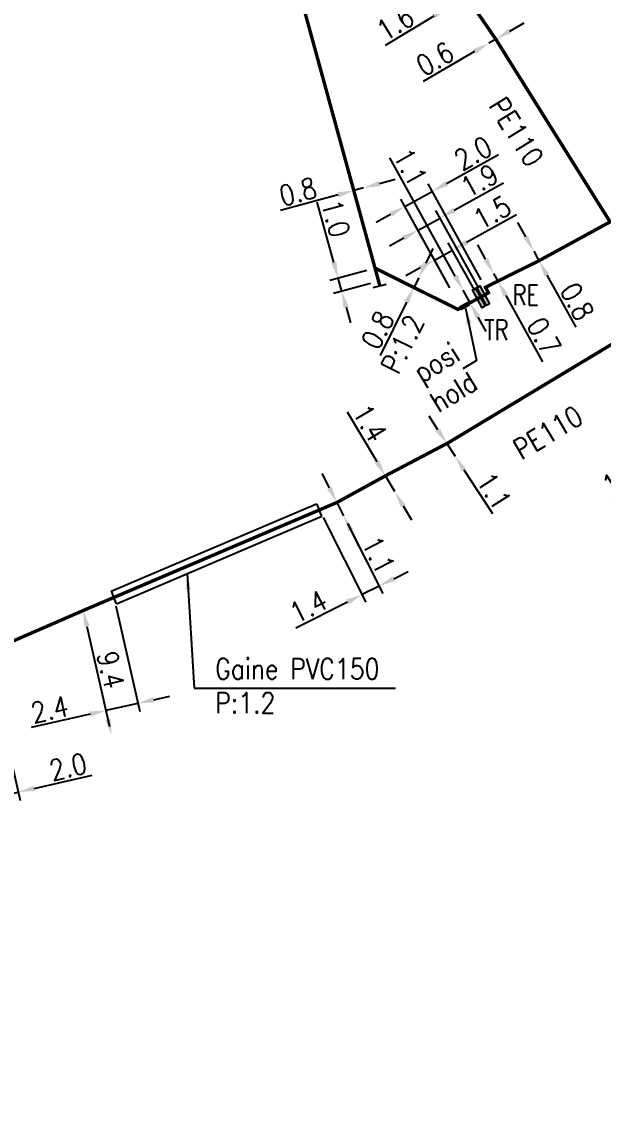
# Model space of a CAD drawing. Header units: millimetres. Extents: x 149999 to 151007, y 125999 to 127005.
# Drawn here: x 150558.6 to 150601.4, y 126873.4 to 126953.1 of the extents above; entities that cross this region are included whole.
import ezdxf
from ezdxf.enums import TextEntityAlignment as Align

# ---------------------------------------------------------------- set-up
doc = ezdxf.new("R2010")
doc.units = ezdxf.units.MM
doc.header["$PDMODE"] = 34
doc.linetypes.add('L_100_AP', pattern=[14, 10, -1.5, 1, -1.5])
doc.linetypes.add('L_100_PE', pattern=[14, 10, -1.5, 1, -1.5])
doc.layers.get('0').update_dxf_attribs({"linetype": 'CONTINUOUS'})
doc.layers.get('DEFPOINTS').update_dxf_attribs({"linetype": 'CONTINUOUS'})
for name, color, linetype in [('L_140', 3, 'CONTINUOUS'), ('L_340', 7, 'CONTINUOUS'), ('L_400', 7, 'CONTINUOUS')]:
    doc.layers.add(name, color=color, linetype=linetype)
doc.layers.add('L_170', color=7, linetype='CONTINUOUS', plot=False)
doc.styles.add('G_ROMANS', font='ROMANS.SHX', dxfattribs={"width": 0.75})
doc.styles.get("Standard").update_dxf_attribs({"font": 'romans.shx', "width": 0.85})
doc.dimstyles.get("Standard").update_dxf_attribs({"dimtxt": 1.5, "dimasz": 1.2, "dimexe": 0.625, "dimexo": 0.625, "dimgap": 0.25, "dimtad": 1, "dimdec": 1, "dimzin": 0, "dimdsep": 46, "dimtxsty": 'Standard', "dimcen": -0.5, "dimadec": 0, "dimazin": 0, "dimtfac": 1, "dimtdec": 1, "dimtmove": 0, "dimatfit": 3, "dimfxl": 0, "dimtolj": 1, "dimtzin": 0, "dimarcsym": 0})

# ---------------------------------------------------------------- blocks, each defined once
blk = doc.blocks.new('L_340_19')
at = {"linetype": 'Continuous'}
blk.add_hatch(color=0, dxfattribs=at).paths.add_polyline_path([(0.125, 0.75), (-0.125, 0.75), (-0.125, -0.75), (0.125, -0.75)])
at = {"color": 0, "linetype": 'Continuous'}
blk.add_lwpolyline([(-0.125, 0.75), (0.125, 0.75), (0.125, -0.75), (-0.125, -0.75)], close=True, dxfattribs=at)
at = {"color": 0, "linetype": 'Continuous', "width": 0.75}
for tag, height, flags, p in [('TR', 1, 8, (0, 1.981)), ('DEF_LEG', 1.2, 3, (0, -5)), ('DEF_COUP', 1.2, 3, (0, -7.5)), ('DEF_TYPE', 1.2, 3, (0, -10))]:
    blk.add_attdef(tag, text='', height=height, dxfattribs=dict(at, flags=flags)).set_placement(p, align=Align.MIDDLE)
blk = doc.blocks.new('L_340_21')
at = {"linetype": 'Continuous'}
blk.add_hatch(color=0, dxfattribs=at).paths.add_polyline_path([(0.125, 0.75), (-0.125, 0.75), (-0.125, -0.75), (0.125, -0.75)])
at = {"color": 0, "linetype": 'Continuous'}
blk.add_lwpolyline([(-0.125, 0.75), (0.125, 0.75), (0.125, -0.75), (-0.125, -0.75)], close=True, dxfattribs=at)
at = {"color": 0, "linetype": 'Continuous', "style": 'G_ROMANS', "width": 0.75}
for tag, height, flags, p in [('RE', 1.5, 8, (0, 3)), ('DEF_LEG', 1.2, 3, (0, -5)), ('DEF_COUP', 1.2, 3, (0, -7.5)), ('DEF_TYPE', 1.2, 3, (0, -10))]:
    blk.add_attdef(tag, text='', height=height, dxfattribs=dict(at, flags=flags)).set_placement(p, align=Align.MIDDLE)
blk = doc.blocks.new('L_340_07')
at = {"color": 0, "linetype": 'Continuous', "const_width": 0.25, "flags": 128}
blk.add_lwpolyline([(0, 0), (0.35, 0)], dxfattribs=at)
at = {"color": 0, "linetype": 'Continuous', "flags": 128}
blk.add_lwpolyline([(0.35, -0.5), (0.35, 0.5)], dxfattribs=at)
at = {"color": 0, "linetype": 'Continuous', "width": 0.75, "flags": 3}
for tag, p in [('DEF_LEG', (0.723, -3.465)), ('DEF_COUP', (0.723, -5.965)), ('DEF_TYPE', (0.723, -8.465))]:
    blk.add_attdef(tag, text='', height=1.2, dxfattribs=at).set_placement(p, align=Align.MIDDLE)
blk = doc.blocks.new('L_340_02')
at = {"color": 0, "linetype": 'Continuous'}
blk.add_solid([(-0.75, 0.5), (0.75, 0.5), (-0.75, 0), (0.75, 0)], dxfattribs=at)
at = {"color": 0, "linetype": 'Continuous', "width": 0.75, "flags": 3}
for tag, p in [('DEF_LEG', (0, -4.5)), ('DEF_COUP', (0, -7)), ('DEF_TYPE', (0, -9.5))]:
    blk.add_attdef(tag, text='', height=1.2, dxfattribs=at).set_placement(p, align=Align.MIDDLE)
blk = doc.blocks.new('*D33')
at = {"layer": 'DEFPOINTS', "color": 0, "linetype": 'Continuous', "transparency": 16777216}
for p in [(150591.292, 126954.955), (150589.923, 126954.126), (150589.923, 126954.126)]:
    blk.add_point(p, dxfattribs=at)
at = {"layer": 'L_140', "color": 0, "linetype": 'Continuous', "lineweight": -2, "transparency": 16777216}
for p, q in [((150592.318, 126955.577), (150593.345, 126956.198)), ((150591.292, 126954.955), (150589.923, 126954.126)), ((150588.897, 126953.505), (150585.313, 126951.335))]:
    blk.add_line(p, q, dxfattribs=at)
at = {"layer": 'L_140', "color": 0, "linetype": 'Continuous', "transparency": 16777216}
for points in [[(150592.215, 126955.748), (150592.422, 126955.405), (150591.292, 126954.955)], [(150588.793, 126953.676), (150589, 126953.334), (150589.923, 126954.126)]]:
    blk.add_solid(points, dxfattribs=at)
at = {"layer": 'L_140', "color": 0, "linetype": 'Continuous', "transparency": 16777216, "insert": (150586.074, 126952.964), "char_height": 1.5, "attachment_point": 5, "rotation": 31.19782}
blk.add_mtext('\\A1;1.6', dxfattribs=at)
blk = doc.blocks.new('*D34')
at = {"layer": 'DEFPOINTS', "color": 0, "linetype": 'Continuous', "transparency": 16777216}
for p in [(150593.455, 126951.803), (150592.936, 126951.502), (150592.936, 126951.502)]:
    blk.add_point(p, dxfattribs=at)
at = {"layer": 'L_140', "color": 0, "linetype": 'Continuous', "lineweight": -2, "transparency": 16777216}
for p, q in [((150594.493, 126952.406), (150595.531, 126953.008)), ((150593.455, 126951.803), (150592.936, 126951.502)), ((150591.898, 126950.899), (150588.118, 126948.704))]:
    blk.add_line(p, q, dxfattribs=at)
at = {"layer": 'L_140', "color": 0, "linetype": 'Continuous', "transparency": 16777216}
for points in [[(150594.392, 126952.578), (150594.593, 126952.233), (150593.455, 126951.803)], [(150591.798, 126951.072), (150591.999, 126950.726), (150592.936, 126951.502)]]:
    blk.add_solid(points, dxfattribs=at)
at = {"layer": 'L_140', "color": 0, "linetype": 'Continuous', "transparency": 16777216, "insert": (150588.987, 126950.365), "char_height": 1.5, "attachment_point": 5, "rotation": 30.13793}
blk.add_mtext('\\A1;0.6', dxfattribs=at)
blk = doc.blocks.new('*D39')
at = {"layer": 'DEFPOINTS', "color": 0, "linetype": 'Continuous', "transparency": 16777216}
for p in [(150596.238, 126936.22), (150596.238, 126936.22), (150596.626, 126935.521)]:
    blk.add_point(p, dxfattribs=at)
at = {"layer": 'L_140', "color": 0, "linetype": 'Continuous', "lineweight": -2, "transparency": 16777216}
for p, q in [((150595.657, 126937.27), (150595.076, 126938.32)), ((150596.238, 126936.22), (150596.626, 126935.521)), ((150597.207, 126934.471), (150599.325, 126930.646))]:
    blk.add_line(p, q, dxfattribs=at)
at = {"layer": 'L_140', "color": 0, "linetype": 'Continuous', "transparency": 16777216}
for points in [[(150595.832, 126937.367), (150595.482, 126937.173), (150596.238, 126936.22)], [(150597.382, 126934.568), (150597.032, 126934.374), (150596.626, 126935.521)]]:
    blk.add_solid(points, dxfattribs=at)
at = {"layer": 'L_140', "color": 0, "linetype": 'Continuous', "transparency": 16777216, "insert": (150599.431, 126932.518), "char_height": 1.5, "attachment_point": 5, "rotation": 298.97347}
blk.add_mtext('\\A1;0.8', dxfattribs=at)
blk = doc.blocks.new('*D40')
at = {"layer": 'DEFPOINTS', "color": 0, "linetype": 'Continuous', "transparency": 16777216}
for p in [(150586.774, 126939.504), (150592.693, 126933.566), (150590.387, 126932.98)]:
    blk.add_point(p, dxfattribs=at)
at = {"layer": 'L_140', "color": 0, "linetype": 'Continuous', "lineweight": -2, "transparency": 16777216}
for p, q in [((150589.837, 126941.2), (150593.662, 126943.318)), ((150592.39, 126934.113), (150588.485, 126941.166)), ((150586.774, 126939.504), (150588.787, 126940.619)), ((150590.084, 126933.527), (150586.472, 126940.051)), ((150585.724, 126938.923), (150584.675, 126938.342))]:
    blk.add_line(p, q, dxfattribs=at)
at = {"layer": 'L_140', "color": 0, "linetype": 'Continuous', "transparency": 16777216}
for points in [[(150589.74, 126941.375), (150589.934, 126941.025), (150588.787, 126940.619)], [(150585.628, 126939.098), (150585.821, 126938.748), (150586.774, 126939.504)]]:
    blk.add_solid(points, dxfattribs=at)
at = {"layer": 'L_140', "color": 0, "linetype": 'Continuous', "transparency": 16777216, "insert": (150591.79, 126943.424), "char_height": 1.5, "attachment_point": 5, "rotation": 28.97347}
blk.add_mtext('\\A1;2.0', dxfattribs=at)
blk = doc.blocks.new('*D41')
at = {"layer": 'DEFPOINTS', "color": 0, "linetype": 'Continuous', "transparency": 16777216}
for p in [(150588.951, 126935.573), (150590.387, 126932.98), (150592.211, 126932.783)]:
    blk.add_point(p, dxfattribs=at)
at = {"layer": 'L_340', "color": 0, "linetype": 'Continuous', "lineweight": -2, "transparency": 16777216}
for p, q in [((150591.313, 126936.88), (150594.978, 126938.91)), ((150591.908, 126933.329), (150589.961, 126936.846)), ((150590.084, 126933.527), (150588.648, 126936.119)), ((150588.951, 126935.573), (150590.263, 126936.299)), ((150587.901, 126934.991), (150586.852, 126934.41))]:
    blk.add_line(p, q, dxfattribs=at)
at = {"layer": 'L_340', "color": 0, "linetype": 'Continuous', "transparency": 16777216}
for points in [[(150591.216, 126937.055), (150591.41, 126936.705), (150590.263, 126936.299)], [(150587.805, 126935.166), (150587.998, 126934.816), (150588.951, 126935.573)]]:
    blk.add_solid(points, dxfattribs=at)
at = {"layer": 'L_340', "color": 0, "linetype": 'Continuous', "transparency": 16777216, "insert": (150593.186, 126939.061), "char_height": 1.5, "attachment_point": 5, "rotation": 28.97347}
blk.add_mtext('\\A1;1.5', dxfattribs=at)
blk = doc.blocks.new('*D42')
at = {"layer": 'DEFPOINTS', "color": 0, "linetype": 'Continuous', "transparency": 16777216}
for p in [(150587.738, 126937.764), (150590.387, 126932.98), (150592.518, 126932.95)]:
    blk.add_point(p, dxfattribs=at)
at = {"layer": 'L_340', "color": 0, "linetype": 'Continuous', "lineweight": -2, "transparency": 16777216}
for p, q in [((150590.406, 126939.242), (150594.018, 126941.241)), ((150592.215, 126933.496), (150589.053, 126939.207)), ((150590.084, 126933.527), (150587.435, 126938.311)), ((150587.738, 126937.764), (150589.356, 126938.66)), ((150586.688, 126937.183), (150585.638, 126936.602))]:
    blk.add_line(p, q, dxfattribs=at)
at = {"layer": 'L_340', "color": 0, "linetype": 'Continuous', "transparency": 16777216}
for points in [[(150590.309, 126939.417), (150590.503, 126939.067), (150589.356, 126938.66)], [(150586.591, 126937.358), (150586.785, 126937.008), (150587.738, 126937.764)]]:
    blk.add_solid(points, dxfattribs=at)
at = {"layer": 'L_340', "color": 0, "linetype": 'Continuous', "transparency": 16777216, "insert": (150592.252, 126941.407), "char_height": 1.5, "attachment_point": 5, "rotation": 28.97347}
blk.add_mtext('\\A1;1.9', dxfattribs=at)
blk = doc.blocks.new('*D43')
at = {"layer": 'DEFPOINTS', "color": 0, "linetype": 'Continuous', "transparency": 16777216}
for p in [(150591.05, 126933.348), (150591.05, 126933.348), (150591.559, 126932.429)]:
    blk.add_point(p, dxfattribs=at)
at = {"layer": 'L_140', "color": 0, "linetype": 'Continuous', "lineweight": -2, "transparency": 16777216}
for p, q in [((150590.469, 126934.398), (150585.665, 126943.074)), ((150591.559, 126932.429), (150591.05, 126933.348)), ((150592.14, 126931.379), (150592.722, 126930.33))]:
    blk.add_line(p, q, dxfattribs=at)
at = {"layer": 'L_140', "color": 0, "linetype": 'Continuous', "transparency": 16777216}
for points in [[(150590.644, 126934.495), (150590.294, 126934.301), (150591.05, 126933.348)], [(150592.315, 126931.476), (150591.965, 126931.283), (150591.559, 126932.429)]]:
    blk.add_solid(points, dxfattribs=at)
at = {"layer": 'L_140', "color": 0, "linetype": 'Continuous', "transparency": 16777216, "insert": (150587.176, 126942.41), "char_height": 1.5, "attachment_point": 5, "rotation": 298.97347}
blk.add_mtext('\\A1;1.1', dxfattribs=at)
blk = doc.blocks.new('*D44')
at = {"layer": 'DEFPOINTS', "color": 0, "linetype": 'Continuous', "transparency": 16777216}
for p in [(150593.289, 126934.588), (150593.289, 126934.588), (150593.604, 126934.019)]:
    blk.add_point(p, dxfattribs=at)
at = {"layer": 'L_140', "color": 0, "linetype": 'Continuous', "lineweight": -2, "transparency": 16777216}
for p, q in [((150592.708, 126935.637), (150592.127, 126936.687)), ((150593.289, 126934.588), (150593.604, 126934.019)), ((150594.185, 126932.969), (150596.883, 126928.097))]:
    blk.add_line(p, q, dxfattribs=at)
at = {"layer": 'L_140', "color": 0, "linetype": 'Continuous', "transparency": 16777216}
for points in [[(150592.883, 126935.734), (150592.533, 126935.54), (150593.289, 126934.588)], [(150594.36, 126933.066), (150594.01, 126932.872), (150593.604, 126934.019)]]:
    blk.add_solid(points, dxfattribs=at)
at = {"layer": 'L_140', "color": 0, "linetype": 'Continuous', "transparency": 16777216, "insert": (150596.99, 126929.969), "char_height": 1.5, "attachment_point": 5, "rotation": 298.97347}
blk.add_mtext('\\A1;0.7', dxfattribs=at)
blk = doc.blocks.new('*D45')
at = {"layer": 'DEFPOINTS', "color": 0, "linetype": 'Continuous', "transparency": 16777216}
for p in [(150587.792, 126934.27), (150587.792, 126934.27), (150587.436, 126933.554)]:
    blk.add_point(p, dxfattribs=at)
at = {"layer": 'L_140', "color": 0, "linetype": 'Continuous', "lineweight": -2, "transparency": 16777216}
for p, q in [((150588.326, 126935.345), (150588.861, 126936.419)), ((150587.792, 126934.27), (150587.436, 126933.554)), ((150586.902, 126932.48), (150584.955, 126928.565))]:
    blk.add_line(p, q, dxfattribs=at)
at = {"layer": 'L_140', "color": 0, "linetype": 'Continuous', "transparency": 16777216}
for points in [[(150588.147, 126935.434), (150588.505, 126935.256), (150587.792, 126934.27)], [(150586.723, 126932.569), (150587.081, 126932.39), (150587.436, 126933.554)]]:
    blk.add_solid(points, dxfattribs=at)
at = {"layer": 'L_140', "color": 0, "linetype": 'Continuous', "transparency": 16777216, "insert": (150584.766, 126930.43), "char_height": 1.5, "attachment_point": 5, "rotation": 63.56204}
blk.add_mtext('\\A1;0.8', dxfattribs=at)
blk = doc.blocks.new('*D46')
at = {"layer": 'DEFPOINTS', "color": 0, "linetype": 'Continuous', "transparency": 16777216}
for p in [(150584.581, 126934.974), (150581.869, 126934.231), (150584.844, 126934.012)]:
    blk.add_point(p, dxfattribs=at)
at = {"layer": 'L_340', "color": 0, "linetype": 'Continuous', "lineweight": -2, "transparency": 16777216}
for p, q in [((150581.552, 126935.388), (150580.339, 126939.817)), ((150583.978, 126934.809), (150581.266, 126934.066)), ((150582.132, 126933.269), (150581.869, 126934.231)), ((150584.241, 126933.847), (150581.529, 126933.104)), ((150582.449, 126932.112), (150582.766, 126930.955))]:
    blk.add_line(p, q, dxfattribs=at)
at = {"layer": 'L_340', "color": 0, "linetype": 'Continuous', "transparency": 16777216}
for points in [[(150581.745, 126935.441), (150581.359, 126935.336), (150581.869, 126934.231)], [(150582.642, 126932.165), (150582.256, 126932.059), (150582.132, 126933.269)]]:
    blk.add_solid(points, dxfattribs=at)
at = {"layer": 'L_340', "color": 0, "linetype": 'Continuous', "transparency": 16777216, "insert": (150581.698, 126938.64), "char_height": 1.5, "attachment_point": 5, "rotation": 285.31694}
blk.add_mtext('\\A1;1.0', dxfattribs=at)
blk = doc.blocks.new('*D47')
at = {"layer": 'DEFPOINTS', "color": 0, "linetype": 'Continuous', "transparency": 16777216}
for p in [(150583.019, 126940.675), (150583.742, 126940.873), (150583.742, 126940.873)]:
    blk.add_point(p, dxfattribs=at)
at = {"layer": 'L_140', "color": 0, "linetype": 'Continuous', "lineweight": -2, "transparency": 16777216}
for p, q in [((150584.9, 126941.19), (150586.057, 126941.507)), ((150581.862, 126940.358), (150577.646, 126939.203)), ((150583.742, 126940.873), (150583.019, 126940.675))]:
    blk.add_line(p, q, dxfattribs=at)
at = {"layer": 'L_140', "color": 0, "linetype": 'Continuous', "transparency": 16777216}
for points in [[(150584.847, 126941.383), (150584.953, 126940.997), (150583.742, 126940.873)], [(150581.809, 126940.551), (150581.915, 126940.165), (150583.019, 126940.675)]]:
    blk.add_solid(points, dxfattribs=at)
at = {"layer": 'L_140', "color": 0, "linetype": 'Continuous', "transparency": 16777216, "insert": (150578.911, 126940.587), "char_height": 1.5, "attachment_point": 5, "rotation": 15.31694}
blk.add_mtext('\\A1;0.8', dxfattribs=at)
blk = doc.blocks.new('*D58')
at = {"layer": 'DEFPOINTS', "color": 0, "linetype": 'Continuous', "transparency": 16777216}
for p in [(150605.972, 126931.789), (150608.409, 126931.506), (150612.706, 126924.791)]:
    blk.add_point(p, dxfattribs=at)
at = {"layer": 'L_140', "color": 0, "linetype": 'Continuous', "lineweight": -2, "transparency": 16777216}
for p, q in [((150606.309, 126931.262), (150611.443, 126923.24)), ((150608.745, 126930.98), (150613.043, 126924.264)), ((150613.717, 126925.437), (150614.728, 126926.084)), ((150612.706, 126924.791), (150611.106, 126923.766)), ((150610.095, 126923.12), (150601.939, 126917.9))]:
    blk.add_line(p, q, dxfattribs=at)
at = {"layer": 'L_140', "color": 0, "linetype": 'Continuous', "transparency": 16777216}
for points in [[(150613.609, 126925.606), (150613.825, 126925.269), (150612.706, 126924.791)], [(150609.987, 126923.288), (150610.203, 126922.951), (150611.106, 126923.766)]]:
    blk.add_solid(points, dxfattribs=at)
at = {"layer": 'L_140', "color": 0, "linetype": 'Continuous', "transparency": 16777216, "insert": (150602.633, 126919.532), "char_height": 1.5, "attachment_point": 5, "rotation": 32.61697}
blk.add_mtext('\\A1;1.9', dxfattribs=at)
blk = doc.blocks.new('*D59')
at = {"layer": 'DEFPOINTS', "color": 0, "linetype": 'Continuous', "transparency": 16777216}
for p in [(150589.858, 126922.078), (150590.459, 126921.156), (150590.459, 126921.156)]:
    blk.add_point(p, dxfattribs=at)
at = {"layer": 'L_140', "color": 0, "linetype": 'Continuous', "lineweight": -2, "transparency": 16777216}
for p, q in [((150589.203, 126923.083), (150588.547, 126924.088)), ((150589.858, 126922.078), (150590.459, 126921.156)), ((150591.115, 126920.151), (150593.204, 126916.948))]:
    blk.add_line(p, q, dxfattribs=at)
at = {"layer": 'L_140', "color": 0, "linetype": 'Continuous', "transparency": 16777216}
for points in [[(150589.37, 126923.192), (150589.035, 126922.974), (150589.858, 126922.078)], [(150591.282, 126920.261), (150590.947, 126920.042), (150590.459, 126921.156)]]:
    blk.add_solid(points, dxfattribs=at)
at = {"layer": 'L_140', "color": 0, "linetype": 'Continuous', "transparency": 16777216, "insert": (150593.325, 126918.593), "char_height": 1.5, "attachment_point": 5, "rotation": 303.11344}
blk.add_mtext('\\A1;1.1', dxfattribs=at)
blk = doc.blocks.new('*D60')
at = {"layer": 'DEFPOINTS', "color": 0, "linetype": 'Continuous', "transparency": 16777216}
for p in [(150585.339, 126919.708), (150586.028, 126918.547), (150586.028, 126918.547)]:
    blk.add_point(p, dxfattribs=at)
at = {"layer": 'L_140', "color": 0, "linetype": 'Continuous', "lineweight": -2, "transparency": 16777216}
for p, q in [((150584.726, 126920.74), (150582.556, 126924.394)), ((150586.028, 126918.547), (150585.339, 126919.708)), ((150586.641, 126917.516), (150587.254, 126916.484))]:
    blk.add_line(p, q, dxfattribs=at)
at = {"layer": 'L_140', "color": 0, "linetype": 'Continuous', "transparency": 16777216}
for points in [[(150584.898, 126920.842), (150584.554, 126920.638), (150585.339, 126919.708)], [(150586.813, 126917.618), (150586.469, 126917.413), (150586.028, 126918.547)]]:
    blk.add_solid(points, dxfattribs=at)
at = {"layer": 'L_140', "color": 0, "linetype": 'Continuous', "transparency": 16777216, "insert": (150584.194, 126923.593), "char_height": 1.5, "attachment_point": 5, "rotation": 300.70722}
blk.add_mtext('\\A1;1.4', dxfattribs=at)
blk = doc.blocks.new('*D61')
at = {"layer": 'DEFPOINTS', "color": 0, "linetype": 'Continuous', "transparency": 16777216}
for p in [(150581.777, 126917.75), (150582.273, 126916.768), (150582.273, 126916.768)]:
    blk.add_point(p, dxfattribs=at)
at = {"layer": 'L_140', "color": 0, "linetype": 'Continuous', "lineweight": -2, "transparency": 16777216}
for p, q in [((150581.236, 126918.821), (150580.695, 126919.892)), ((150581.219, 126917.468), (150581.219, 126917.468)), ((150581.777, 126917.75), (150582.273, 126916.768)), ((150581.715, 126916.486), (150581.715, 126916.486)), ((150582.814, 126915.697), (150584.539, 126912.283))]:
    blk.add_line(p, q, dxfattribs=at)
at = {"layer": 'L_140', "color": 0, "linetype": 'Continuous', "transparency": 16777216}
for points in [[(150581.414, 126918.911), (150581.057, 126918.731), (150581.777, 126917.75)], [(150582.993, 126915.787), (150582.635, 126915.607), (150582.273, 126916.768)]]:
    blk.add_solid(points, dxfattribs=at)
at = {"layer": 'L_140', "color": 0, "linetype": 'Continuous', "transparency": 16777216, "insert": (150584.839, 126913.905), "char_height": 1.5, "attachment_point": 5, "rotation": 296.79957}
blk.add_mtext('\\A1;1.1', dxfattribs=at)
blk = doc.blocks.new('*D62')
at = {"layer": 'DEFPOINTS', "color": 0, "linetype": 'Continuous', "transparency": 16777216}
for p in [(150580.486, 126917.2), (150582.273, 126916.768), (150584.88, 126911.607)]:
    blk.add_point(p, dxfattribs=at)
at = {"layer": 'L_400', "color": 0, "linetype": 'Continuous', "lineweight": -2, "transparency": 16777216}
for p, q in [((150580.768, 126916.642), (150583.912, 126910.418)), ((150582.555, 126916.21), (150585.162, 126911.049)), ((150585.951, 126912.148), (150587.022, 126912.689)), ((150584.88, 126911.607), (150583.63, 126910.976)), ((150582.559, 126910.435), (150578.766, 126908.518))]:
    blk.add_line(p, q, dxfattribs=at)
at = {"layer": 'L_400', "color": 0, "linetype": 'Continuous', "transparency": 16777216}
for points in [[(150585.861, 126912.326), (150586.041, 126911.969), (150584.88, 126911.607)], [(150582.469, 126910.613), (150582.649, 126910.256), (150583.63, 126910.976)]]:
    blk.add_solid(points, dxfattribs=at)
at = {"layer": 'L_400', "color": 0, "linetype": 'Continuous', "transparency": 16777216, "insert": (150579.676, 126910.099), "char_height": 1.5, "attachment_point": 5, "rotation": 26.79957}
blk.add_mtext('\\A1;1.4', dxfattribs=at)
blk = doc.blocks.new('*D63')
at = {"layer": 'DEFPOINTS', "color": 0, "linetype": 'Continuous', "transparency": 16777216}
for p in [(150563.145, 126909.813), (150565.22, 126900.644), (150565.22, 126900.644)]:
    blk.add_point(p, dxfattribs=at)
at = {"layer": 'L_140', "color": 0, "linetype": 'Continuous', "lineweight": -2, "transparency": 16777216}
blk.add_line((150563.41, 126908.642), (150564.955, 126901.815), dxfattribs=at)
at = {"layer": 'L_140', "color": 0, "linetype": 'Continuous', "transparency": 16777216}
for points in [[(150563.605, 126908.686), (150563.214, 126908.598), (150563.145, 126909.813)], [(150565.15, 126901.859), (150564.76, 126901.771), (150565.22, 126900.644)]]:
    blk.add_solid(points, dxfattribs=at)
at = {"layer": 'L_140', "color": 0, "linetype": 'Continuous', "transparency": 16777216, "insert": (150565.157, 126905.449), "char_height": 1.5, "attachment_point": 5, "rotation": 282.75246}
blk.add_mtext('\\A1;9.4', dxfattribs=at)
blk = doc.blocks.new('*D64')
at = {"layer": 'DEFPOINTS', "color": 0, "linetype": 'Continuous', "transparency": 16777216}
for p in [(150565.389, 126910.769), (150564.81, 126902.456), (150565.22, 126900.644)]:
    blk.add_point(p, dxfattribs=at)
at = {"layer": 'L_400', "color": 0, "linetype": 'Continuous', "lineweight": -2, "transparency": 16777216}
for p, q in [((150565.527, 126910.159), (150567.288, 126902.377)), ((150565.082, 126901.254), (150564.672, 126903.066)), ((150567.15, 126902.986), (150564.81, 126902.456)), ((150568.321, 126903.251), (150569.491, 126903.516)), ((150563.639, 126902.192), (150559.316, 126901.213))]:
    blk.add_line(p, q, dxfattribs=at)
at = {"layer": 'L_400', "color": 0, "linetype": 'Continuous', "transparency": 16777216}
for points in [[(150568.277, 126903.446), (150568.365, 126903.056), (150567.15, 126902.986)], [(150563.595, 126902.387), (150563.683, 126901.997), (150564.81, 126902.456)]]:
    blk.add_solid(points, dxfattribs=at)
at = {"layer": 'L_400', "color": 0, "linetype": 'Continuous', "transparency": 16777216, "insert": (150560.672, 126902.545), "char_height": 1.5, "attachment_point": 5, "rotation": 12.75246}
blk.add_mtext('\\A1;2.4', dxfattribs=at)
blk = doc.blocks.new('*D720')
at = {"layer": 'DEFPOINTS', "color": 0, "linetype": 'Continuous', "transparency": 16777216}
for p in [(150557.791, 126898.963), (150556.088, 126897.427), (150558.356, 126896.465)]:
    blk.add_point(p, dxfattribs=at)
at = {"layer": 'L_170', "color": 0, "linetype": 'Continuous', "lineweight": -2, "transparency": 16777216}
for p, q in [((150557.929, 126898.354), (150558.494, 126895.855)), ((150559.527, 126896.73), (150563.79, 126897.695)), ((150556.226, 126896.817), (150556.544, 126895.414)), ((150555.235, 126895.758), (150554.065, 126895.494)), ((150556.406, 126896.023), (150558.356, 126896.465))]:
    blk.add_line(p, q, dxfattribs=at)
at = {"layer": 'L_170', "color": 0, "linetype": 'Continuous', "transparency": 16777216}
for points in [[(150559.483, 126896.925), (150559.571, 126896.535), (150558.356, 126896.465)], [(150555.191, 126895.953), (150555.28, 126895.563), (150556.406, 126896.023)]]:
    blk.add_solid(points, dxfattribs=at)
at = {"layer": 'L_170', "color": 0, "linetype": 'Continuous', "transparency": 16777216, "insert": (150562.023, 126898.32), "char_height": 1.5, "attachment_point": 5, "rotation": 12.75246}
blk.add_mtext('\\A1;2.0', dxfattribs=at)

msp = doc.modelspace()

# ---------------------------------------------------------------- linework, layer by layer
at = {"layer": 'L_140', "linetype": 'L_100_PE', "flags": 128}
for points in [[(150716.892, 127000, 0.25, 0.25, 0), (150712.114, 126996.999, 0.25, 0.25, 0), (150702.24, 126990.929, 0.25, 0.25, 0), (150694.714, 126986.377, 0.25, 0.25, 0), (150686.949, 126981.495, 0.25, 0.25, 0), (150679.139, 126976.579, 0.25, 0.25, 0), (150668.404, 126970.089, 0.25, 0.25, 0), (150660.885, 126965.439, 0.25, 0.25, 0), (150655.594, 126962.315, 0.25, 0.25, 0), (150649.018, 126958.481, 0.25, 0.25, 0), (150642.543, 126954.545, 0.25, 0.25, 0), (150635.392, 126950.069, 0.25, 0.25, 0), (150632.058, 126947.919, 0.25, 0.25, 0), (150627.434, 126945.139, 0.25, 0.25, 0), (150626.707, 126944.691, 0.25, 0.25, 0), (150620.811, 126941.134, 0.25, 0.25, 0), (150616.345, 126938.264, 0.25, 0.25, 0), (150607.6, 126932.77, 0.25, 0.25, 0), (150605.972, 126931.789, 0.25, 0.25, 0), (150589.937, 126922.125, 0.25, 0.25, 0), (150585.339, 126919.708, 0.25, 0.25, 0), (150581.777, 126917.75, 0.25, 0.25, 0), (150580.486, 126917.2, 0.25, 0.25, 0), (150565.389, 126910.769, 0.25, 0.25, 0), (150563.145, 126909.813, 0.25, 0.25, 0), (150553.8, 126905.745, 0.25, 0.25, 0), (150550.451, 126903.819, 0.25, 0.25, 0), (150549.784, 126903.436, 0.25, 0.25, 0), (150544.971, 126901.777, 0.25, 0.25, 0), (150538.143, 126899.153, 0.25, 0.25, 0), (150538.143, 126899.153, 0.25, 0.25, 0), (150535.775, 126898.308, 0.25, 0.25, 0), (150533.343, 126897.5, 0.25, 0.25, 0), (150529.59, 126896.198, 0.25, 0.25, 0), (150522.276, 126892.444, 0.25, 0.25, 0), (150517.508, 126890.467, 0.25, 0.25, 0), (150513.554, 126889.303, 0.25, 0.25, 0), (150509.428, 126887.713, 0.25, 0.25, 0), (150501.347, 126884.496, 0.25, 0.25, 0), (150496.651, 126882.49, 0.25, 0.25, 0), (150491.488, 126879.97, 0.25, 0.25, 0), (150487.837, 126878.129, 0.25, 0.25, 0), (150473.362, 126872.549, 0.25, 0.25, 0), (150461.475, 126866.34, 0.25, 0.25, 0), (150454.625, 126862.821, 0.25, 0.25, 0), (150448.775, 126860.803, 0.25, 0.25, 0), (150428.203, 126853.065, 0.25, 0.25, 0), (150417.267, 126849.597, 0.25, 0.25, 0), (150407.629, 126846.885, 0.25, 0.25, 0), (150392.354, 126841.086, 0.25, 0.25, 0), (150387.647, 126838.645, 0.25, 0.25, 0), (150377.427, 126833.158, 0.25, 0.25, 0), (150377.427, 126833.158, 0.25, 0.25, 0), (150375.054, 126831.558, 0.25, 0.25, 0), (150373.419, 126830.477, 0.25, 0.25, 0), (150370.88, 126828.781, 0.25, 0.25, 0), (150370.88, 126828.781, 0.25, 0.25, 0), (150344.378, 126810.47, 0.25, 0.25, 0), (150315.959, 126791.812, 0.25, 0.25, 0), (150307.905, 126786.113, 0.25, 0.25, 0), (150287.585, 126771.572, 0.25, 0.25, 0), (150287.585, 126771.572, 0.25, 0.25, 0.149463), (150282.71, 126764.078, 0.25, 0.25, 0), (150281.788, 126760.841, 0.25, 0.25, 0), (150281.513, 126759.874, 0, 0, 0)], [(150601.852, 126938.376, 0.25, 0.25, 0), (150593.455, 126951.803, 0.25, 0.25, 0), (150591.292, 126954.955, 0.25, 0.25, 0), (150589.91, 126957.871, 0.25, 0.25, 0), (150589.735, 126958.24, 0.25, 0.25, -0.387158), (150589.735, 126958.24, 0.25, 0.25, 0), (150601.717, 126965.289, 0.25, 0.25, 0), (150605.942, 126967.798, 0.25, 0.25, 0), (150616.388, 126973.92, 0.25, 0.25, 0), (150623.72, 126976.503, 0.25, 0.25, 0), (150631.647, 126981.334, 0.25, 0.25, 0), (150641.535, 126986.895, 0.25, 0.25, 0), (150650.172, 126990.815, 0.25, 0.25, 0), (150654.064, 126992.995, 0.25, 0.25, 0), (150663.858, 127000, 0, 0, 0)], [(150701.407, 127000, 0.25, 0.25, 0), (150697.756, 126997.805, 0.25, 0.25, 0), (150686.977, 126990.496, 0.25, 0.25, 0), (150676.838, 126984.462, 0.25, 0.25, 0), (150664.366, 126976.654, 0.25, 0.25, 0), (150651.855, 126968.832, 0.25, 0.25, 0), (150642.728, 126963.373, 0.25, 0.25, 0), (150632.575, 126957.145, 0.25, 0.25, 0), (150623.732, 126951.499, 0.25, 0.25, 0), (150613.633, 126945.287, 0.25, 0.25, 0), (150606.753, 126941.053, 0.25, 0.25, 0), (150601.852, 126938.376, 0.25, 0.25, 0), (150596.626, 126935.521, 0.25, 0.25, 0), (150593.604, 126934.019, 0.25, 0.25, 0), (150592.693, 126933.566, 0.25, 0.25, 0), (150592.915, 126933.165, 0.25, 0.25, 0), (150592.101, 126932.723, 0, 0, 0)]]:
    msp.add_lwpolyline(points, format="xyseb", dxfattribs=at)
at = {"layer": 'L_140', "linetype": 'L_100_AP', "flags": 128}
msp.add_lwpolyline([(150570.983, 126984.62, 0.25, 0.25, 0), (150583.019, 126940.675, 0.25, 0.25, 0), (150584.581, 126934.974, 0.25, 0.25, 0), (150584.844, 126934.012, 0, 0, 0)], format="xyseb", dxfattribs=at)
at = {"layer": 'L_140', "linetype": 'L_100_AP', "const_width": 0.25, "flags": 128}
msp.add_lwpolyline([(150592.101, 126932.723), (150591.559, 126932.429), (150590.678, 126931.942), (150587.436, 126933.554), (150584.581, 126934.974)], dxfattribs=at)
at = {"layer": 'L_400', "color": 7, "linetype": 'CONTINUOUS'}
for p, q in [((150565.193, 126911.229), (150580.29, 126917.66)), ((150580.29, 126917.66), (150580.486, 126917.2)), ((150565.585, 126910.309), (150580.682, 126916.74)), ((150580.682, 126916.74), (150580.486, 126917.2)), ((150565.193, 126911.229), (150565.389, 126910.769)), ((150565.585, 126910.309), (150565.389, 126910.769))]:
    msp.add_line(p, q, dxfattribs=at)

# ---------------------------------------------------------------- block references
at = {"layer": 'L_340', "rotation": 285.3169425996953}
msp.add_blockref('L_340_07', (150584.844, 126934.012), dxfattribs=at)
at = {"layer": 'L_340'}
ref = msp.add_blockref('L_340_19', (150592.211, 126932.783), dxfattribs=dict(at, rotation=208.4756769537662))
ref.add_attrib('TR', 'TR', dxfattribs={"layer": '0', "color": 0, "linetype": 'Continuous', "height": 1.5, "width": 0.75, "flags": 8}).set_placement((150593.488, 126930.437), align=Align.MIDDLE)
ref = msp.add_blockref('L_340_21', (150592.518, 126932.95), dxfattribs=dict(at, rotation=208.4756769530333))
ref.add_attrib('RE', 'RE', dxfattribs={"layer": '0', "color": 0, "linetype": 'Continuous', "height": 1.5, "width": 0.75, "flags": 8}).set_placement((150595.659, 126933), align=Align.MIDDLE)
at = {"layer": 'L_340', "xscale": 0.4999999999952494, "yscale": 0.6999999999970896, "zscale": 0.7, "rotation": 28.76025785562473}
msp.add_blockref('L_340_02', (150591.239, 126932.044), dxfattribs=at)

# ---------------------------------------------------------------- texts
at = {"layer": 'L_140', "linetype": 'Continuous', "width": 0.85}
for rotation, p in [(302.02234, (150592.88, 126946.91)), (31.07667, (150595.333, 126920.848))]:
    msp.add_text('PE110', height=1.5, rotation=rotation, dxfattribs=at).set_placement(p)
at = {"layer": 'L_140', "linetype": 'Continuous', "insert": (150588.263, 126931.042), "char_height": 1.5, "attachment_point": 9, "rotation": 63.56204}
msp.add_mtext('\\A1;P:1.2', dxfattribs=at)
at = {"layer": 'L_340', "linetype": 'Continuous', "insert": (150590.155, 126929.582), "char_height": 1.5, "attachment_point": 3, "rotation": 31.62022}
msp.add_mtext('\\A1;posi\\P hold', dxfattribs=at)
at = {"layer": 'L_400', "linetype": 'Continuous', "insert": (150572.83, 126902.272), "char_height": 1.5, "attachment_point": 7}
msp.add_mtext('\\A1;Gaine PVC150\\PP:1.2', dxfattribs=at)
msp.add_mtext('\\A1;Gaine PVC150\\PP:1.2', dxfattribs=at)

# ---------------------------------------------------------------- dimensions: what is measured, and where the dimension line sits
at = {"layer": 'L_140', "linetype": 'Continuous'}
for base, p1, p2, angle, picture, middle in [((150589.923, 126954.126), (150591.292, 126954.955), (150589.923, 126954.126), 31.19782, '*D33', (150586.592, 126952.109)), ((150592.936, 126951.502), (150593.455, 126951.803), (150592.936, 126951.502), 30.13793, '*D34', (150589.489, 126949.501)), ((150591.05, 126933.348), (150591.559, 126932.429), (150591.05, 126933.348), 298.97347, '*D43', (150586.301, 126941.926)), ((150583.742, 126940.873), (150583.019, 126940.675), (150583.742, 126940.873), 195.31694, '*D47', (150579.175, 126939.622)), ((150596.238, 126936.22), (150596.626, 126935.521), (150596.238, 126936.22), 298.97347, '*D39', (150598.557, 126932.034)), ((150587.792, 126934.27), (150587.436, 126933.554), (150587.792, 126934.27), 243.56204, '*D45', (150585.661, 126929.985)), ((150593.2893, 126934.5875), (150593.6042, 126934.0189), (150593.2893, 126934.5875), 298.97347, '*D44', (150596.1148, 126929.4846)), ((150612.706, 126924.791), (150605.972, 126931.789), (150608.409, 126931.506), 212.61697, '*D58', (150603.172, 126918.69)), ((150586.0283, 126918.5473), (150585.3389, 126919.708), (150586.0283, 126918.5473), 120.70722, '*D60', (150583.3346, 126923.0827)), ((150590.459, 126921.156), (150589.858, 126922.078), (150590.459, 126921.156), 123.11344, '*D59', (150592.487, 126918.047)), ((150582.273, 126916.768), (150581.777, 126917.75), (150582.273, 126916.768), 116.79957, '*D61', (150583.947, 126913.454)), ((150565.22, 126900.644), (150563.145, 126909.813), (150565.22, 126900.644), 102.75246, '*D63', (150564.182, 126905.229))]:
    dim = msp.add_linear_dim(base=base, p1=p1, p2=p2, angle=angle, dimstyle='Standard', dxfattribs=at)
    dim.commit()
    dim.dimension.update_dxf_attribs({"geometry": picture, "text_midpoint": middle, "dimtype": 160})
dim = msp.add_linear_dim(base=(150586.774, 126939.504), p1=(150592.693, 126933.566), p2=(150590.387, 126932.98), angle=28.97347, text='2.0', dimstyle='Standard', dxfattribs=at)
dim.commit()
dim.dimension.update_dxf_attribs({"geometry": '*D40', "text_midpoint": (150592.274, 126942.55), "dimtype": 160})
at = {"layer": 'L_170', "linetype": 'Continuous'}
dim = msp.add_linear_dim(base=(150558.356, 126896.465), p1=(150556.088, 126897.427), p2=(150557.791, 126898.963), angle=192.75246, dimstyle='Standard', dxfattribs=at)
dim.commit()
dim.dimension.update_dxf_attribs({"geometry": '*D720', "text_midpoint": (150562.244, 126897.345), "dimtype": 160})
at = {"layer": 'L_340', "linetype": 'Continuous'}
for base, p1, p2, angle, picture, middle in [((150587.73772, 126937.76414), (150592.51824, 126932.94955), (150590.38656, 126932.98028), 28.97347, '*D42', (150592.73682, 126940.53217)), ((150588.951, 126935.573), (150592.211, 126932.783), (150590.387, 126932.98), 28.97347, '*D41', (150593.671, 126938.186)), ((150581.869, 126934.231), (150584.844, 126934.012), (150584.581, 126934.974), 285.31694, '*D46', (150580.734, 126938.376))]:
    dim = msp.add_linear_dim(base=base, p1=p1, p2=p2, angle=angle, dimstyle='Standard', dxfattribs=at)
    dim.commit()
    dim.dimension.update_dxf_attribs({"geometry": picture, "text_midpoint": middle, "dimtype": 160})
at = {"layer": 'L_400', "linetype": 'Continuous'}
for base, p1, p2, angle, picture, middle in [((150584.88, 126911.607), (150580.486, 126917.2), (150582.273, 126916.768), 206.79957, '*D62', (150580.127, 126909.206)), ((150564.81, 126902.456), (150565.389, 126910.769), (150565.22, 126900.644), 12.75246, '*D64', (150560.892, 126901.57))]:
    dim = msp.add_linear_dim(base=base, p1=p1, p2=p2, angle=angle, dimstyle='Standard', dxfattribs=at)
    dim.commit()
    dim.dimension.update_dxf_attribs({"geometry": picture, "text_midpoint": middle, "dimtype": 160})

# ---------------------------------------------------------------- leaders
at = {"layer": 'L_340', "linetype": 'Continuous'}
msp.add_leader([(150591.239, 126932.044), (150592.042, 126928.192), (150591.02, 126927.563)], dimstyle='Standard', dxfattribs=at)
at = {"layer": 'L_400', "linetype": 'Continuous', "annotation_type": 0, "has_hookline": 1, "hookline_direction": 0, "text_width": 13.357}
msp.add_leader([(150570.779, 126912.521), (150571.287, 126904.09), (150572.487, 126904.09)], dimstyle='Standard', dxfattribs=at)

doc.saveas('drawing.dxf')
